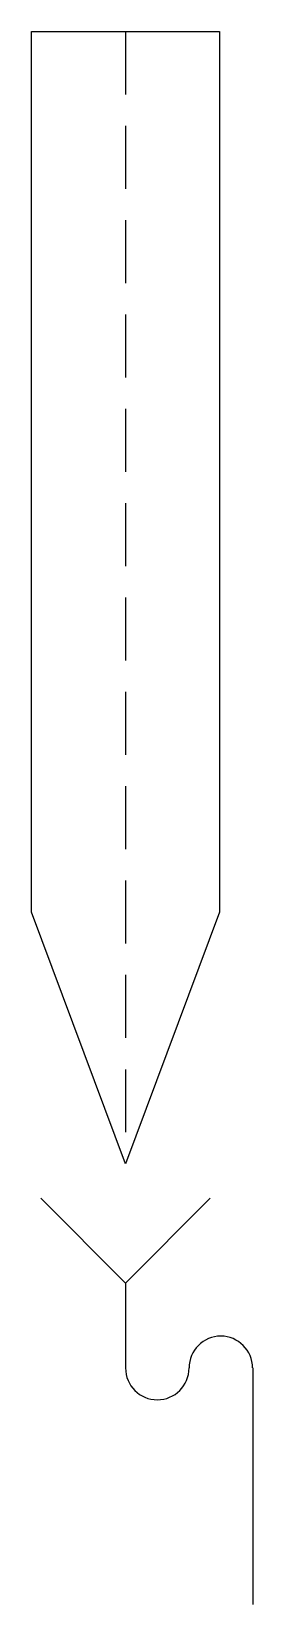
# Model space of a CAD drawing. Header units: millimetres. Extents: x -75 to 101, y -800 to 450.
import ezdxf

# ---------------------------------------------------------------- set-up
doc = ezdxf.new("R2010")
doc.units = ezdxf.units.MM

msp = doc.modelspace()

# ---------------------------------------------------------------- linework, layer by layer
at = {"color": 0, "linetype": 'ByBlock', "lineweight": -2}
for p, q in [((-75, -250), (-75, 450)), ((-75, 450), (75, 450)), ((0, 450), (0, 400)), ((75, 450), (75, -250)), ((0, 375), (0, 325)), ((0, 300), (0, 250)), ((0, 225), (0, 175)), ((0, 150), (0, 100)), ((0, 75), (0, 25)), ((0, 0), (0, -50)), ((0, -75), (0, -125)), ((0, -150), (0, -200)), ((0, -225), (0, -275)), ((0, -450), (-75, -250)), ((75, -250), (0, -450)), ((0, -300), (0, -350)), ((0, -375), (0, -425)), ((0, -375), (0, -425)), ((-67.5, -477.4), (0, -544.9)), ((0, -544.9), (67.5, -477.4)), ((0, -544.9), (0, -612.4)), ((101.3, -612.4), (101.3, -800.4))]:
    msp.add_line(p, q, dxfattribs=at)
for centre, start, end in [((75.9, -612.4), 0, 180), ((25.3, -612.4), 180, 0)]:
    msp.add_arc(centre, 25.3, start, end, dxfattribs=at)

doc.saveas('drawing.dxf')
